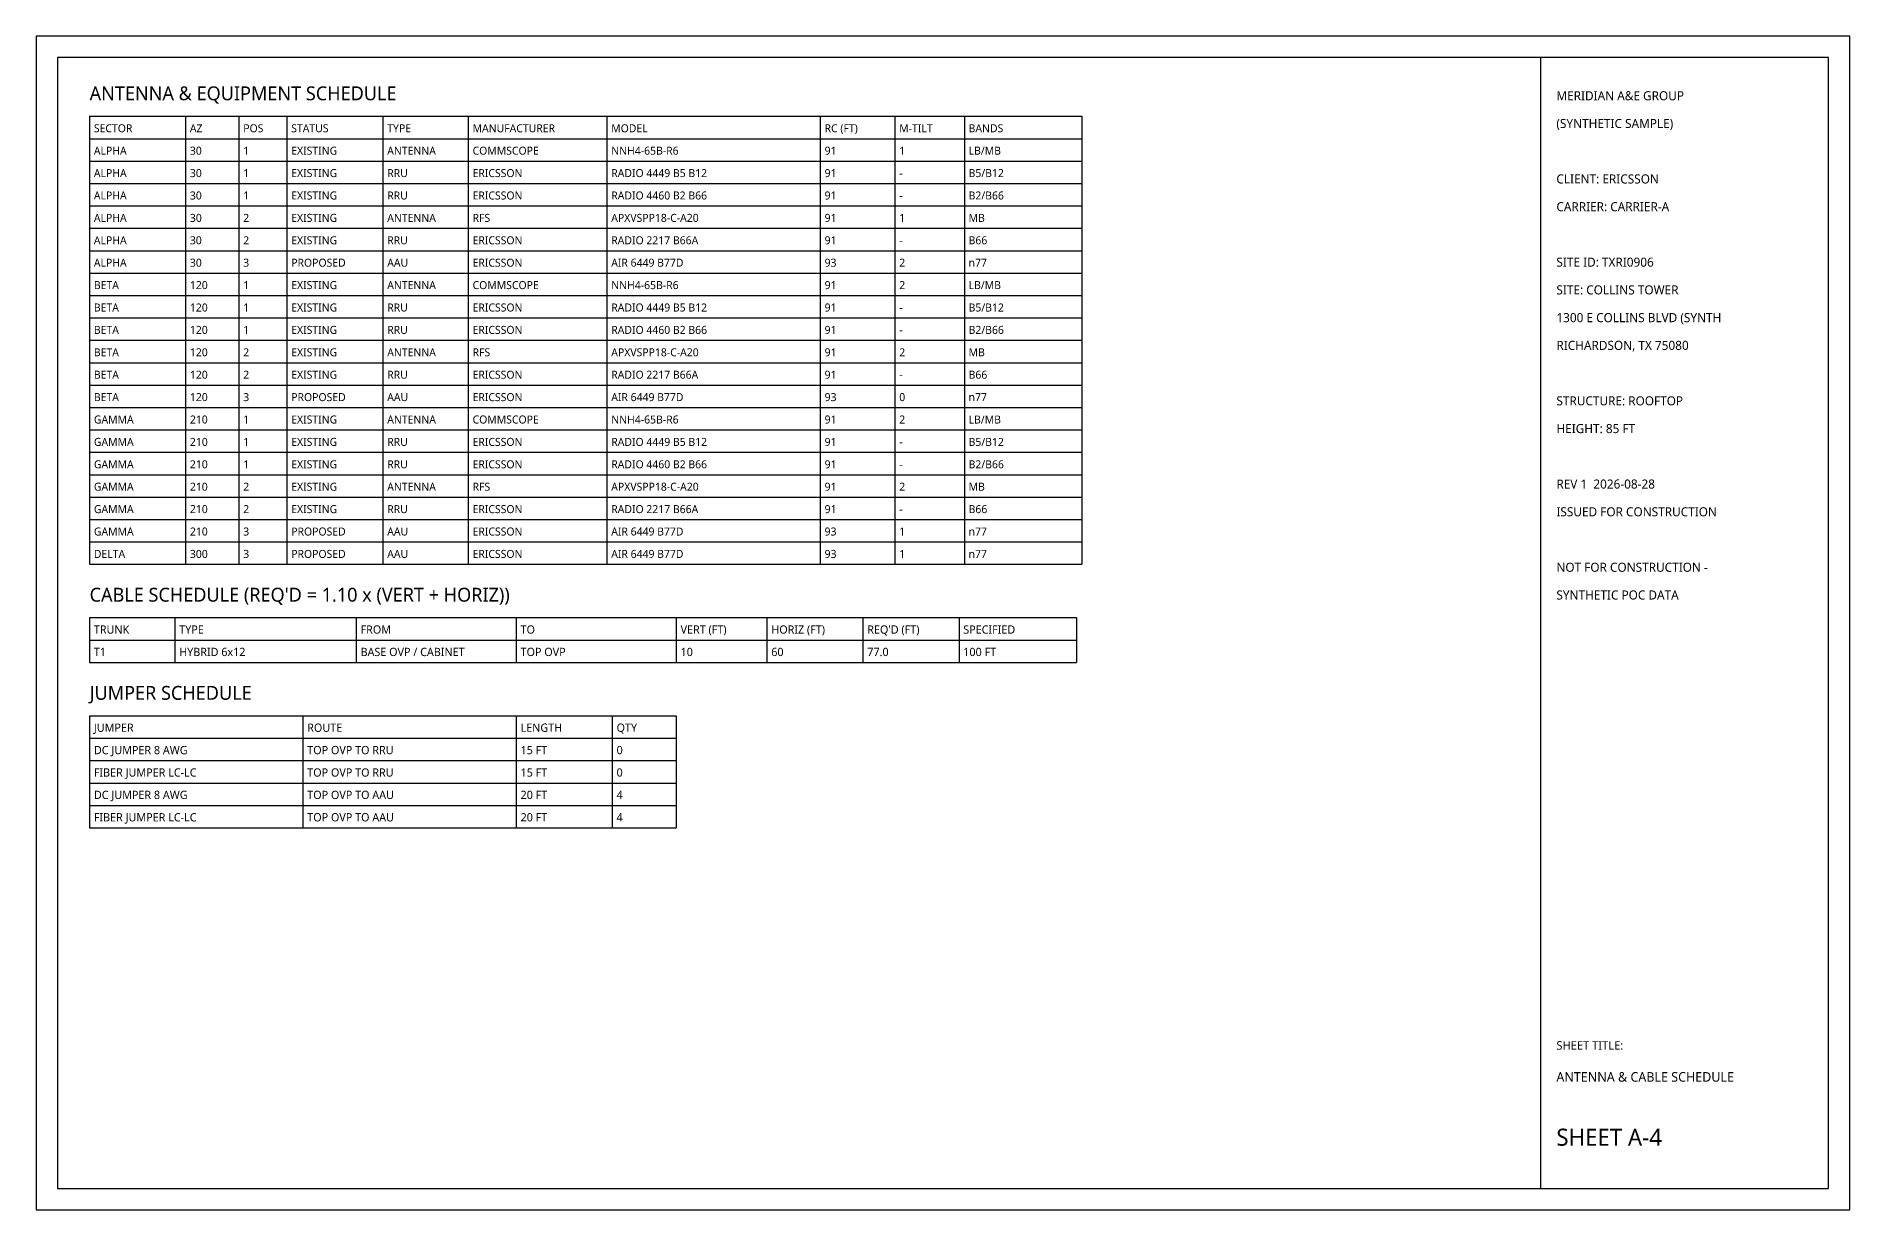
# Model space of a CAD drawing. Extents: x 0 to 1940, y 0 to 220.
# Drawn here: x 1200 to 1540, y 0 to 220 of the extents above; entities that cross this region are included whole.
import ezdxf

# ---------------------------------------------------------------- set-up
doc = ezdxf.new("R2010")
doc.units = 0
for name, color, linetype in [('A-BORDER', 7, 'Continuous'), ('A-TABLE', 7, 'Continuous'), ('A-TEXT', 7, 'Continuous'), ('A-TITLE', 7, 'Continuous')]:
    doc.layers.add(name, color=color, linetype=linetype)
doc.styles.add('OpenSans', font='OpenSans-Regular.ttf')

msp = doc.modelspace()

# ---------------------------------------------------------------- linework, layer by layer
at = {"layer": 'A-BORDER'}
for points in [[(1200, 0), (1540, 0), (1540, 220), (1200, 220)], [(1204, 4), (1536, 4), (1536, 216), (1204, 216)]]:
    msp.add_lwpolyline(points, close=True, dxfattribs=at)
at = {"layer": 'A-TABLE'}
for p, q in [((1210, 205), (1396, 205)), ((1210, 205), (1210, 121)), ((1228, 205), (1228, 121)), ((1238, 205), (1238, 121)), ((1247, 205), (1247, 121)), ((1265, 205), (1265, 121)), ((1281, 205), (1281, 121)), ((1307, 205), (1307, 121)), ((1347, 205), (1347, 121)), ((1361, 205), (1361, 121)), ((1374, 205), (1374, 121)), ((1396, 205), (1396, 121)), ((1210, 200.8), (1396, 200.8)), ((1210, 196.6), (1396, 196.6)), ((1210, 192.4), (1396, 192.4)), ((1210, 188.2), (1396, 188.2)), ((1210, 184), (1396, 184)), ((1210, 179.8), (1396, 179.8)), ((1210, 175.6), (1396, 175.6)), ((1210, 171.4), (1396, 171.4)), ((1210, 167.2), (1396, 167.2)), ((1210, 163), (1396, 163)), ((1210, 158.8), (1396, 158.8)), ((1210, 154.6), (1396, 154.6)), ((1210, 150.4), (1396, 150.4)), ((1210, 146.2), (1396, 146.2)), ((1210, 142), (1396, 142)), ((1210, 137.8), (1396, 137.8)), ((1210, 133.6), (1396, 133.6)), ((1210, 129.4), (1396, 129.4)), ((1210, 125.2), (1396, 125.2)), ((1210, 121), (1396, 121)), ((1210, 111), (1395, 111)), ((1210, 111), (1210, 102.6)), ((1226, 111), (1226, 102.6)), ((1260, 111), (1260, 102.6)), ((1290, 111), (1290, 102.6)), ((1320, 111), (1320, 102.6)), ((1337, 111), (1337, 102.6)), ((1355, 111), (1355, 102.6)), ((1373, 111), (1373, 102.6)), ((1395, 111), (1395, 102.6)), ((1210, 106.8), (1395, 106.8)), ((1210, 102.6), (1395, 102.6)), ((1210, 92.6), (1320, 92.6)), ((1210, 92.6), (1210, 71.6)), ((1250, 92.6), (1250, 71.6)), ((1290, 92.6), (1290, 71.6)), ((1308, 92.6), (1308, 71.6)), ((1320, 92.6), (1320, 71.6)), ((1210, 88.4), (1320, 88.4)), ((1210, 84.2), (1320, 84.2)), ((1210, 80), (1320, 80)), ((1210, 75.8), (1320, 75.8)), ((1210, 71.6), (1320, 71.6))]:
    msp.add_line(p, q, dxfattribs=at)
at = {"layer": 'A-TITLE'}
msp.add_lwpolyline([(1482, 4), (1536, 4), (1536, 216), (1482, 216)], close=True, dxfattribs=at)

# ---------------------------------------------------------------- texts
at = {"layer": 'A-TABLE', "style": 'OpenSans'}
for s, height, p in [('SECTOR', 1.5, (1210.8, 202)), ('AZ', 1.5, (1228.8, 202)), ('POS', 1.5, (1238.8, 202)), ('STATUS', 1.5, (1247.8, 202)), ('TYPE', 1.5, (1265.8, 202)), ('MANUFACTURER', 1.5, (1281.8, 202)), ('MODEL', 1.5, (1307.8, 202)), ('RC (FT)', 1.5, (1347.8, 202)), ('M-TILT', 1.5, (1361.8, 202)), ('BANDS', 1.5, (1374.8, 202)), ('ALPHA', 1.5, (1210.8, 197.8)), ('30', 1.5, (1228.8, 197.8)), ('1', 1.5, (1238.8, 197.8)), ('EXISTING', 1.5, (1247.8, 197.8)), ('ANTENNA', 1.5, (1265.8, 197.8)), ('COMMSCOPE', 1.5, (1281.8, 197.8)), ('NNH4-65B-R6', 1.5, (1307.8, 197.8)), ('91', 1.5, (1347.8, 197.8)), ('1', 1.5, (1361.8, 197.8)), ('LB/MB', 1.5, (1374.8, 197.8)), ('ALPHA', 1.5, (1210.8, 193.6)), ('30', 1.5, (1228.8, 193.6)), ('1', 1.5, (1238.8, 193.6)), ('EXISTING', 1.5, (1247.8, 193.6)), ('RRU', 1.5, (1265.8, 193.6)), ('ERICSSON', 1.5, (1281.8, 193.6)), ('RADIO 4449 B5 B12', 1.5, (1307.8, 193.6)), ('91', 1.5, (1347.8, 193.6)), ('-', 1.5, (1361.8, 193.6)), ('B5/B12', 1.5, (1374.8, 193.6)), ('ALPHA', 1.5, (1210.8, 189.4)), ('30', 1.5, (1228.8, 189.4)), ('1', 1.5, (1238.8, 189.4)), ('EXISTING', 1.5, (1247.8, 189.4)), ('RRU', 1.5, (1265.8, 189.4)), ('ERICSSON', 1.5, (1281.8, 189.4)), ('RADIO 4460 B2 B66', 1.5, (1307.8, 189.4)), ('91', 1.5, (1347.8, 189.4)), ('B2/B66', 1.5, (1374.8, 189.4)), ('-', 1.5, (1361.8, 189.4)), ('ALPHA', 1.5, (1210.8, 185.2)), ('30', 1.5, (1228.8, 185.2)), ('2', 1.5, (1238.8, 185.2)), ('EXISTING', 1.5, (1247.8, 185.2)), ('ANTENNA', 1.5, (1265.8, 185.2)), ('RFS', 1.5, (1281.8, 185.2)), ('APXVSPP18-C-A20', 1.5, (1307.8, 185.2)), ('91', 1.5, (1347.8, 185.2)), ('1', 1.5, (1361.8, 185.2)), ('MB', 1.5, (1374.8, 185.2)), ('ALPHA', 1.5, (1210.8, 181)), ('30', 1.5, (1228.8, 181)), ('2', 1.5, (1238.8, 181)), ('EXISTING', 1.5, (1247.8, 181)), ('RRU', 1.5, (1265.8, 181)), ('ERICSSON', 1.5, (1281.8, 181)), ('RADIO 2217 B66A', 1.5, (1307.8, 181)), ('91', 1.5, (1347.8, 181)), ('-', 1.5, (1361.8, 181)), ('B66', 1.5, (1374.8, 181)), ('ALPHA', 1.5, (1210.8, 176.8)), ('30', 1.5, (1228.8, 176.8)), ('3', 1.5, (1238.8, 176.8)), ('PROPOSED', 1.5, (1247.8, 176.8)), ('AAU', 1.5, (1265.8, 176.8)), ('ERICSSON', 1.5, (1281.8, 176.8)), ('AIR 6449 B77D', 1.5, (1307.8, 176.8)), ('93', 1.5, (1347.8, 176.8)), ('2', 1.5, (1361.8, 176.8)), ('n77', 1.5, (1374.8, 176.8)), ('BETA', 1.5, (1210.8, 172.6)), ('120', 1.5, (1228.8, 172.6)), ('1', 1.5, (1238.8, 172.6)), ('EXISTING', 1.5, (1247.8, 172.6)), ('ANTENNA', 1.5, (1265.8, 172.6)), ('COMMSCOPE', 1.5, (1281.8, 172.6)), ('NNH4-65B-R6', 1.5, (1307.8, 172.6)), ('91', 1.5, (1347.8, 172.6)), ('2', 1.5, (1361.8, 172.6)), ('LB/MB', 1.5, (1374.8, 172.6)), ('BETA', 1.5, (1210.8, 168.4)), ('120', 1.5, (1228.8, 168.4)), ('1', 1.5, (1238.8, 168.4)), ('EXISTING', 1.5, (1247.8, 168.4)), ('RRU', 1.5, (1265.8, 168.4)), ('ERICSSON', 1.5, (1281.8, 168.4)), ('RADIO 4449 B5 B12', 1.5, (1307.8, 168.4)), ('91', 1.5, (1347.8, 168.4)), ('-', 1.5, (1361.8, 168.4)), ('B5/B12', 1.5, (1374.8, 168.4)), ('BETA', 1.5, (1210.8, 164.2)), ('120', 1.5, (1228.8, 164.2)), ('1', 1.5, (1238.8, 164.2)), ('EXISTING', 1.5, (1247.8, 164.2)), ('RRU', 1.5, (1265.8, 164.2)), ('ERICSSON', 1.5, (1281.8, 164.2)), ('RADIO 4460 B2 B66', 1.5, (1307.8, 164.2)), ('91', 1.5, (1347.8, 164.2)), ('-', 1.5, (1361.8, 164.2)), ('B2/B66', 1.5, (1374.8, 164.2)), ('BETA', 1.5, (1210.8, 160)), ('120', 1.5, (1228.8, 160)), ('2', 1.5, (1238.8, 160)), ('EXISTING', 1.5, (1247.8, 160)), ('ANTENNA', 1.5, (1265.8, 160)), ('RFS', 1.5, (1281.8, 160)), ('APXVSPP18-C-A20', 1.5, (1307.8, 160)), ('91', 1.5, (1347.8, 160)), ('2', 1.5, (1361.8, 160)), ('MB', 1.5, (1374.8, 160)), ('BETA', 1.5, (1210.8, 155.8)), ('120', 1.5, (1228.8, 155.8)), ('2', 1.5, (1238.8, 155.8)), ('EXISTING', 1.5, (1247.8, 155.8)), ('RRU', 1.5, (1265.8, 155.8)), ('ERICSSON', 1.5, (1281.8, 155.8)), ('RADIO 2217 B66A', 1.5, (1307.8, 155.8)), ('91', 1.5, (1347.8, 155.8)), ('-', 1.5, (1361.8, 155.8)), ('B66', 1.5, (1374.8, 155.8)), ('BETA', 1.5, (1210.8, 151.6)), ('120', 1.5, (1228.8, 151.6)), ('3', 1.5, (1238.8, 151.6)), ('PROPOSED', 1.5, (1247.8, 151.6)), ('AAU', 1.5, (1265.8, 151.6)), ('ERICSSON', 1.5, (1281.8, 151.6)), ('AIR 6449 B77D', 1.5, (1307.8, 151.6)), ('93', 1.5, (1347.8, 151.6)), ('0', 1.5, (1361.8, 151.6)), ('n77', 1.5, (1374.8, 151.6)), ('GAMMA', 1.5, (1210.8, 147.4)), ('210', 1.5, (1228.8, 147.4)), ('1', 1.5, (1238.8, 147.4)), ('EXISTING', 1.5, (1247.8, 147.4)), ('ANTENNA', 1.5, (1265.8, 147.4)), ('COMMSCOPE', 1.5, (1281.8, 147.4)), ('NNH4-65B-R6', 1.5, (1307.8, 147.4)), ('91', 1.5, (1347.8, 147.4)), ('2', 1.5, (1361.8, 147.4)), ('LB/MB', 1.5, (1374.8, 147.4)), ('GAMMA', 1.5, (1210.8, 143.2)), ('210', 1.5, (1228.8, 143.2)), ('1', 1.5, (1238.8, 143.2)), ('EXISTING', 1.5, (1247.8, 143.2)), ('RRU', 1.5, (1265.8, 143.2)), ('ERICSSON', 1.5, (1281.8, 143.2)), ('RADIO 4449 B5 B12', 1.5, (1307.8, 143.2)), ('91', 1.5, (1347.8, 143.2)), ('-', 1.5, (1361.8, 143.2)), ('B5/B12', 1.5, (1374.8, 143.2)), ('GAMMA', 1.5, (1210.8, 139)), ('210', 1.5, (1228.8, 139)), ('1', 1.5, (1238.8, 139)), ('EXISTING', 1.5, (1247.8, 139)), ('RRU', 1.5, (1265.8, 139)), ('ERICSSON', 1.5, (1281.8, 139)), ('RADIO 4460 B2 B66', 1.5, (1307.8, 139)), ('91', 1.5, (1347.8, 139)), ('-', 1.5, (1361.8, 139)), ('B2/B66', 1.5, (1374.8, 139)), ('GAMMA', 1.5, (1210.8, 134.8)), ('210', 1.5, (1228.8, 134.8)), ('2', 1.5, (1238.8, 134.8)), ('EXISTING', 1.5, (1247.8, 134.8)), ('ANTENNA', 1.5, (1265.8, 134.8)), ('RFS', 1.5, (1281.8, 134.8)), ('APXVSPP18-C-A20', 1.5, (1307.8, 134.8)), ('91', 1.5, (1347.8, 134.8)), ('2', 1.5, (1361.8, 134.8)), ('MB', 1.5, (1374.8, 134.8)), ('GAMMA', 1.5, (1210.8, 130.6)), ('210', 1.5, (1228.8, 130.6)), ('2', 1.5, (1238.8, 130.6)), ('EXISTING', 1.5, (1247.8, 130.6)), ('RRU', 1.5, (1265.8, 130.6)), ('ERICSSON', 1.5, (1281.8, 130.6)), ('RADIO 2217 B66A', 1.5, (1307.8, 130.6)), ('91', 1.5, (1347.8, 130.6)), ('-', 1.5, (1361.8, 130.6)), ('B66', 1.5, (1374.8, 130.6)), ('GAMMA', 1.5, (1210.8, 126.4)), ('210', 1.5, (1228.8, 126.4)), ('3', 1.5, (1238.8, 126.4)), ('PROPOSED', 1.5, (1247.8, 126.4)), ('AAU', 1.5, (1265.8, 126.4)), ('ERICSSON', 1.5, (1281.8, 126.4)), ('AIR 6449 B77D', 1.5, (1307.8, 126.4)), ('93', 1.5, (1347.8, 126.4)), ('1', 1.5, (1361.8, 126.4)), ('n77', 1.5, (1374.8, 126.4)), ('DELTA', 1.5, (1210.8, 122.2)), ('300', 1.5, (1228.8, 122.2)), ('3', 1.5, (1238.8, 122.2)), ('PROPOSED', 1.5, (1247.8, 122.2)), ('AAU', 1.5, (1265.8, 122.2)), ('ERICSSON', 1.5, (1281.8, 122.2)), ('AIR 6449 B77D', 1.5, (1307.8, 122.2)), ('93', 1.5, (1347.8, 122.2)), ('1', 1.5, (1361.8, 122.2)), ('n77', 1.5, (1374.8, 122.2)), ('TRUNK', 1.55, (1210.8, 108)), ('TYPE', 1.55, (1226.8, 108)), ('FROM', 1.55, (1260.8, 108)), ('TO', 1.55, (1290.8, 108)), ('VERT (FT)', 1.55, (1320.8, 108)), ('HORIZ (FT)', 1.55, (1337.8, 108)), ("REQ'D (FT)", 1.55, (1355.8, 108)), ('SPECIFIED', 1.55, (1373.8, 108)), ('T1', 1.55, (1210.8, 103.8)), ('HYBRID 6x12', 1.55, (1226.8, 103.8)), ('BASE OVP / CABINET', 1.55, (1260.8, 103.8)), ('TOP OVP', 1.55, (1290.8, 103.8)), ('10', 1.55, (1320.8, 103.8)), ('60', 1.55, (1337.8, 103.8)), ('77.0', 1.55, (1355.8, 103.8)), ('100 FT', 1.55, (1373.8, 103.8)), ('JUMPER', 1.55, (1210.8, 89.6)), ('ROUTE', 1.55, (1250.8, 89.6)), ('LENGTH', 1.55, (1290.8, 89.6)), ('QTY', 1.55, (1308.8, 89.6)), ('DC JUMPER 8 AWG', 1.55, (1210.8, 85.4)), ('TOP OVP TO RRU', 1.55, (1250.8, 85.4)), ('15 FT', 1.55, (1290.8, 85.4)), ('0', 1.55, (1308.8, 85.4)), ('FIBER JUMPER LC-LC', 1.55, (1210.8, 81.2)), ('TOP OVP TO RRU', 1.55, (1250.8, 81.2)), ('15 FT', 1.55, (1290.8, 81.2)), ('0', 1.55, (1308.8, 81.2)), ('DC JUMPER 8 AWG', 1.55, (1210.8, 77)), ('TOP OVP TO AAU', 1.55, (1250.8, 77)), ('20 FT', 1.55, (1290.8, 77)), ('4', 1.55, (1308.8, 77)), ('FIBER JUMPER LC-LC', 1.55, (1210.8, 72.8)), ('TOP OVP TO AAU', 1.55, (1250.8, 72.8)), ('20 FT', 1.55, (1290.8, 72.8)), ('4', 1.55, (1308.8, 72.8))]:
    msp.add_text(s, height=height, dxfattribs=at).set_placement(p)
at = {"layer": 'A-TEXT', "style": 'OpenSans'}
for s, p in [('ANTENNA & EQUIPMENT SCHEDULE', (1210, 208)), ("CABLE SCHEDULE (REQ'D = 1.10 x (VERT + HORIZ))", (1210, 114)), ('JUMPER SCHEDULE', (1210, 95.6))]:
    msp.add_text(s, height=2.6, dxfattribs=at).set_placement(p)
at = {"layer": 'A-TITLE', "style": 'OpenSans'}
for s, height, p in [('MERIDIAN A&E GROUP', 1.7, (1485, 208)), ('(SYNTHETIC SAMPLE)', 1.7, (1485, 202.8)), ('CLIENT: ERICSSON', 1.7, (1485, 192.4)), ('CARRIER: CARRIER-A', 1.7, (1485, 187.2)), ('SITE ID: TXRI0906', 1.7, (1485, 176.8)), ('SITE: COLLINS TOWER', 1.7, (1485, 171.6)), ('1300 E COLLINS BLVD (SYNTH', 1.7, (1485, 166.4)), ('RICHARDSON, TX 75080', 1.7, (1485, 161.2)), ('STRUCTURE: ROOFTOP', 1.7, (1485, 150.8)), ('HEIGHT: 85 FT', 1.7, (1485, 145.6)), ('REV 1  2026-08-28', 1.7, (1485, 135.2)), ('ISSUED FOR CONSTRUCTION', 1.7, (1485, 130)), ('NOT FOR CONSTRUCTION -', 1.7, (1485, 119.6)), ('SYNTHETIC POC DATA', 1.7, (1485, 114.4)), ('SHEET TITLE:', 1.6, (1485, 30)), ('ANTENNA & CABLE SCHEDULE', 1.8, (1485, 24)), ('SHEET A-4', 3.2, (1485, 12))]:
    msp.add_text(s, height=height, dxfattribs=at).set_placement(p)

doc.saveas('drawing.dxf')
